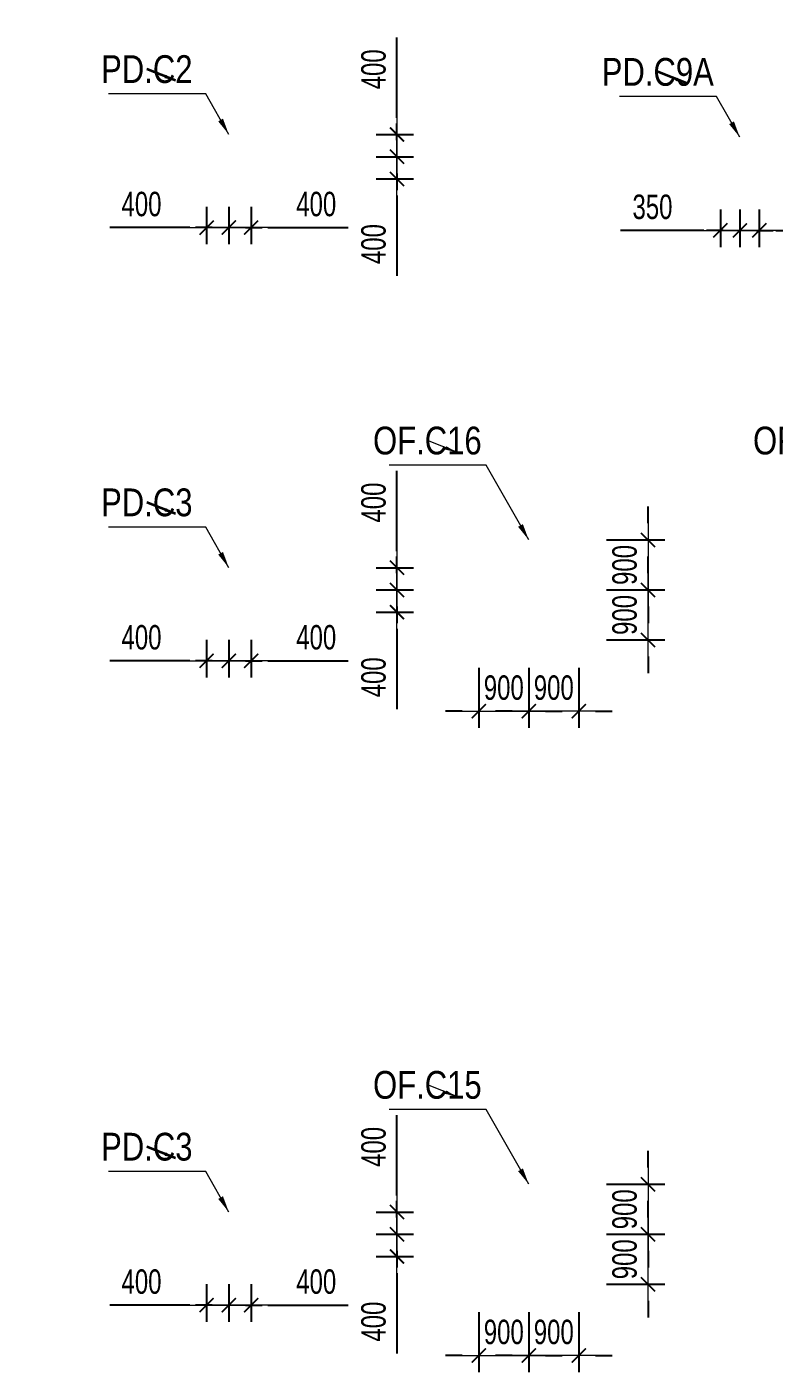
# Model space of a CAD drawing. Header units: millimetres. Extents: x -259680 to 286077, y -1281 to 94455.
# Drawn here: x 22364 to 35817, y 49719 to 73937 of the extents above; entities that cross this region are included whole.
import ezdxf
from ezdxf.enums import TextEntityAlignment as Align

# ---------------------------------------------------------------- set-up
doc = ezdxf.new("R2010")
doc.units = ezdxf.units.MM
doc.layers.get('0').update_dxf_attribs({"lineweight": 20})
doc.layers.get('Defpoints').update_dxf_attribs({"color": 151, "lineweight": 9})
for name, color, linetype, lineweight in [('$0$C1', 20, 'Continuous', 35), ('$1$NDC_S_ANNO', 7, 'Continuous', 20), ('$1$NDC_S_DIM', 1, 'Continuous', 15), ('$1$NDC_S_VN TEXT', 7, 'Continuous', 20), ('NDC_S_DIM', 1, 'Continuous', 15)]:
    doc.layers.add(name, color=color, linetype=linetype, lineweight=lineweight)
doc.styles.add('$1$NDC_DIM', font='', dxfattribs={"width": 0.75})
doc.styles.add('$2$ARIAL', font='arial.ttf', dxfattribs={"width": 0.8})
doc.styles.add('NDC_DIM', font='', dxfattribs={"width": 0.75})
doc.styles.get('$1$NDC_DIM').set_extended_font_data('Dotum')
doc.styles.get('NDC_DIM').set_extended_font_data('Dotum')
doc.dimstyles.new('$0$NDC_dim_150', dxfattribs={"dimscale": 150, "dimtxt": 2.2, "dimasz": 1.5, "dimexe": 1.5, "dimexo": 2.5, "dimgap": 1, "dimtad": 1, "dimdec": 0, "dimzin": 0, "dimdsep": 46, "dimtxsty": '$1$NDC_DIM', "dimblk": '$1$DIMMARK', "dimcen": 0.09, "dimdle": 1.2, "dimclrd": 1, "dimclre": 1, "dimclrt": 3, "dimadec": 0, "dimazin": 0, "dimtfac": 1, "dimtdec": 0, "dimtix": 1, "dimtofl": 0, "dimtmove": 0, "dimatfit": 3, "dimfxl": 6, "dimfxlon": 1, "dimtolj": 1, "dimtzin": 0, "dimarcsym": 0})
doc.dimstyles.new('$1$NDC_dim_iso', dxfattribs={"dimtxt": 2.2, "dimasz": 1, "dimexe": 1.5, "dimexo": 2.5, "dimgap": 1, "dimtad": 1, "dimdec": 0, "dimzin": 0, "dimdsep": 46, "dimtxsty": '$1$NDC_DIM', "dimblk": '$1$DIMMARK', "dimcen": 0.09, "dimdle": 1.2, "dimclrd": 1, "dimclre": 1, "dimclrt": 3, "dimadec": 0, "dimazin": 0, "dimtfac": 1, "dimtdec": 0, "dimtix": 1, "dimtofl": 0, "dimtmove": 0, "dimatfit": 3, "dimfxl": 6, "dimfxlon": 1, "dimtolj": 1, "dimtzin": 0, "dimarcsym": 0})
doc.dimstyles.new('NDC_dim_200', dxfattribs={"dimscale": 200, "dimtxt": 2.2, "dimasz": 1.5, "dimexe": 1.5, "dimexo": 2.5, "dimgap": 1, "dimtad": 1, "dimdec": 0, "dimzin": 0, "dimdsep": 46, "dimtxsty": 'NDC_DIM', "dimblk": 'DIMMARK', "dimcen": 0.09, "dimdle": 1.2, "dimclrd": 1, "dimclre": 1, "dimclrt": 3, "dimadec": 0, "dimazin": 0, "dimtfac": 1, "dimtdec": 0, "dimtix": 1, "dimtofl": 0, "dimtmove": 0, "dimatfit": 3, "dimfxl": 6, "dimfxlon": 1, "dimtolj": 1, "dimtzin": 0, "dimarcsym": 0})

# ---------------------------------------------------------------- blocks, each defined once
blk = doc.blocks.new('$1$DIMMARK')
at = {"layer": '$1$NDC_S_DIM', "color": 1}
blk.add_line((-1.5, 0), (1, 0), dxfattribs=at)
at = {"layer": '$1$NDC_S_DIM', "color": 2, "const_width": 0.1}
blk.add_lwpolyline([(-0.424, -0.424), (0.424, 0.424)], dxfattribs=at)
blk = doc.blocks.new('DIMMARK')
at = {"layer": 'NDC_S_DIM', "color": 1}
blk.add_line((-1.5, 0), (1, 0), dxfattribs=at)
at = {"layer": 'NDC_S_DIM', "color": 2, "const_width": 0.1}
blk.add_lwpolyline([(-0.424, -0.424), (0.424, 0.424)], dxfattribs=at)
blk = doc.blocks.new('*D245')
at = {"layer": 'Defpoints', "color": 0, "ltscale": 100, "transparency": 16777216}
for p in [(26000, 71200), (26400, 71200), (26400, 70324)]:
    blk.add_point(p, dxfattribs=at)
at = {"layer": 'NDC_S_DIM', "color": 1, "lineweight": -2, "ltscale": 100, "transparency": 16777216}
for p, q in [((26000, 70700), (26000, 70024)), ((26400, 70700), (26400, 70024)), ((25700, 70324), (25400, 70324)), ((26700, 70324), (28145, 70324))]:
    blk.add_line(p, q, dxfattribs=at)
at = {"layer": 'NDC_S_DIM', "color": 1, "lineweight": -2, "ltscale": 100, "transparency": 16777216, "xscale": 300, "yscale": 300, "zscale": 300}
blk.add_blockref('DIMMARK', (26000, 70324), dxfattribs=at)
at = {"layer": 'NDC_S_DIM', "color": 1, "lineweight": -2, "ltscale": 100, "transparency": 16777216, "xscale": 300, "yscale": 300, "zscale": 300, "rotation": 180}
blk.add_blockref('DIMMARK', (26400, 70324), dxfattribs=at)
at = {"layer": 'NDC_S_DIM', "color": 3, "ltscale": 100, "transparency": 16777216, "insert": (27573, 70745), "char_height": 440, "attachment_point": 5, "style": 'NDC_DIM'}
blk.add_mtext('\\A1;400', dxfattribs=at)
blk = doc.blocks.new('*D242')
at = {"layer": 'Defpoints', "color": 0, "ltscale": 100, "transparency": 16777216}
for p in [(25600, 71200), (26000, 71200), (26000, 70324)]:
    blk.add_point(p, dxfattribs=at)
at = {"layer": 'NDC_S_DIM', "color": 1, "lineweight": -2, "ltscale": 100, "transparency": 16777216}
for p, q in [((25600, 70700), (25600, 70024)), ((26000, 70700), (26000, 70024)), ((25300, 70324), (23855, 70324)), ((26300, 70324), (26600, 70324))]:
    blk.add_line(p, q, dxfattribs=at)
at = {"layer": 'NDC_S_DIM', "color": 1, "lineweight": -2, "ltscale": 100, "transparency": 16777216, "xscale": 300, "yscale": 300, "zscale": 300}
blk.add_blockref('DIMMARK', (25600, 70324), dxfattribs=at)
at = {"layer": 'NDC_S_DIM', "color": 1, "lineweight": -2, "ltscale": 100, "transparency": 16777216, "xscale": 300, "yscale": 300, "zscale": 300, "rotation": 180}
blk.add_blockref('DIMMARK', (26000, 70324), dxfattribs=at)
at = {"layer": 'NDC_S_DIM', "color": 3, "ltscale": 100, "transparency": 16777216, "insert": (24427, 70745), "char_height": 440, "attachment_point": 5, "style": 'NDC_DIM'}
blk.add_mtext('\\A1;400', dxfattribs=at)
blk = doc.blocks.new('*D243')
at = {"layer": 'Defpoints', "color": 0, "ltscale": 100, "transparency": 16777216}
for p in [(28151, 72000), (29027, 72000), (28151, 71600)]:
    blk.add_point(p, dxfattribs=at)
at = {"layer": 'NDC_S_DIM', "color": 1, "lineweight": -2, "ltscale": 100, "transparency": 16777216}
for p, q in [((29027, 72300), (29027, 73745)), ((28651, 72000), (29327, 72000)), ((28651, 71600), (29327, 71600)), ((29027, 71300), (29027, 71000))]:
    blk.add_line(p, q, dxfattribs=at)
at = {"layer": 'NDC_S_DIM', "color": 1, "lineweight": -2, "ltscale": 100, "transparency": 16777216, "xscale": 300, "yscale": 300, "zscale": 300}
for p, rotation in [((29027, 72000), 270), ((29027, 71600), 90)]:
    blk.add_blockref('DIMMARK', p, dxfattribs=dict(at, rotation=rotation))
at = {"layer": 'NDC_S_DIM', "color": 3, "ltscale": 100, "transparency": 16777216, "insert": (28606, 73173), "char_height": 440, "attachment_point": 5, "rotation": 90, "style": 'NDC_DIM'}
blk.add_mtext('\\A1;400', dxfattribs=at)
blk = doc.blocks.new('*D244')
at = {"layer": 'Defpoints', "color": 0, "ltscale": 100, "transparency": 16777216}
for p in [(28151, 71600), (29027, 71600), (28151, 71200)]:
    blk.add_point(p, dxfattribs=at)
at = {"layer": 'NDC_S_DIM', "color": 1, "lineweight": -2, "ltscale": 100, "transparency": 16777216}
for p, q in [((29027, 71900), (29027, 72200)), ((28651, 71600), (29327, 71600)), ((28651, 71200), (29327, 71200)), ((29027, 70900), (29027, 69455))]:
    blk.add_line(p, q, dxfattribs=at)
at = {"layer": 'NDC_S_DIM', "color": 1, "lineweight": -2, "ltscale": 100, "transparency": 16777216, "xscale": 300, "yscale": 300, "zscale": 300}
for p, rotation in [((29027, 71600), 270), ((29027, 71200), 90)]:
    blk.add_blockref('DIMMARK', p, dxfattribs=dict(at, rotation=rotation))
at = {"layer": 'NDC_S_DIM', "color": 3, "ltscale": 100, "transparency": 16777216, "insert": (28606, 70027), "char_height": 440, "attachment_point": 5, "rotation": 90, "style": 'NDC_DIM'}
blk.add_mtext('\\A1;400', dxfattribs=at)
blk = doc.blocks.new('*D257')
at = {"layer": 'Defpoints', "color": 0, "ltscale": 100, "transparency": 16777216}
for p in [(26000, 63400), (26400, 63400), (26400, 62524)]:
    blk.add_point(p, dxfattribs=at)
at = {"layer": 'NDC_S_DIM', "color": 1, "lineweight": -2, "ltscale": 100, "transparency": 16777216}
for p, q in [((26000, 62900), (26000, 62224)), ((26400, 62900), (26400, 62224)), ((25700, 62524), (25400, 62524)), ((26700, 62524), (28145, 62524))]:
    blk.add_line(p, q, dxfattribs=at)
at = {"layer": 'NDC_S_DIM', "color": 1, "lineweight": -2, "ltscale": 100, "transparency": 16777216, "xscale": 300, "yscale": 300, "zscale": 300}
blk.add_blockref('DIMMARK', (26000, 62524), dxfattribs=at)
at = {"layer": 'NDC_S_DIM', "color": 1, "lineweight": -2, "ltscale": 100, "transparency": 16777216, "xscale": 300, "yscale": 300, "zscale": 300, "rotation": 180}
blk.add_blockref('DIMMARK', (26400, 62524), dxfattribs=at)
at = {"layer": 'NDC_S_DIM', "color": 3, "ltscale": 100, "transparency": 16777216, "insert": (27573, 62945), "char_height": 440, "attachment_point": 5, "style": 'NDC_DIM'}
blk.add_mtext('\\A1;400', dxfattribs=at)
blk = doc.blocks.new('*D254')
at = {"layer": 'Defpoints', "color": 0, "ltscale": 100, "transparency": 16777216}
for p in [(25600, 63400), (26000, 63400), (26000, 62524)]:
    blk.add_point(p, dxfattribs=at)
at = {"layer": 'NDC_S_DIM', "color": 1, "lineweight": -2, "ltscale": 100, "transparency": 16777216}
for p, q in [((25600, 62900), (25600, 62224)), ((26000, 62900), (26000, 62224)), ((25300, 62524), (23855, 62524)), ((26300, 62524), (26600, 62524))]:
    blk.add_line(p, q, dxfattribs=at)
at = {"layer": 'NDC_S_DIM', "color": 1, "lineweight": -2, "ltscale": 100, "transparency": 16777216, "xscale": 300, "yscale": 300, "zscale": 300}
blk.add_blockref('DIMMARK', (25600, 62524), dxfattribs=at)
at = {"layer": 'NDC_S_DIM', "color": 1, "lineweight": -2, "ltscale": 100, "transparency": 16777216, "xscale": 300, "yscale": 300, "zscale": 300, "rotation": 180}
blk.add_blockref('DIMMARK', (26000, 62524), dxfattribs=at)
at = {"layer": 'NDC_S_DIM', "color": 3, "ltscale": 100, "transparency": 16777216, "insert": (24427, 62945), "char_height": 440, "attachment_point": 5, "style": 'NDC_DIM'}
blk.add_mtext('\\A1;400', dxfattribs=at)
blk = doc.blocks.new('*D255')
at = {"layer": 'Defpoints', "color": 0, "ltscale": 100, "transparency": 16777216}
for p in [(28151, 64200), (29027, 64200), (28151, 63800)]:
    blk.add_point(p, dxfattribs=at)
at = {"layer": 'NDC_S_DIM', "color": 1, "lineweight": -2, "ltscale": 100, "transparency": 16777216}
for p, q in [((29027, 64500), (29027, 65945)), ((28651, 64200), (29327, 64200)), ((28651, 63800), (29327, 63800)), ((29027, 63500), (29027, 63200))]:
    blk.add_line(p, q, dxfattribs=at)
at = {"layer": 'NDC_S_DIM', "color": 1, "lineweight": -2, "ltscale": 100, "transparency": 16777216, "xscale": 300, "yscale": 300, "zscale": 300}
for p, rotation in [((29027, 64200), 270), ((29027, 63800), 90)]:
    blk.add_blockref('DIMMARK', p, dxfattribs=dict(at, rotation=rotation))
at = {"layer": 'NDC_S_DIM', "color": 3, "ltscale": 100, "transparency": 16777216, "insert": (28606, 65373), "char_height": 440, "attachment_point": 5, "rotation": 90, "style": 'NDC_DIM'}
blk.add_mtext('\\A1;400', dxfattribs=at)
blk = doc.blocks.new('*D256')
at = {"layer": 'Defpoints', "color": 0, "ltscale": 100, "transparency": 16777216}
for p in [(28151, 63800), (29027, 63800), (28151, 63400)]:
    blk.add_point(p, dxfattribs=at)
at = {"layer": 'NDC_S_DIM', "color": 1, "lineweight": -2, "ltscale": 100, "transparency": 16777216}
for p, q in [((29027, 64100), (29027, 64400)), ((28651, 63800), (29327, 63800)), ((28651, 63400), (29327, 63400)), ((29027, 63100), (29027, 61655))]:
    blk.add_line(p, q, dxfattribs=at)
at = {"layer": 'NDC_S_DIM', "color": 1, "lineweight": -2, "ltscale": 100, "transparency": 16777216, "xscale": 300, "yscale": 300, "zscale": 300}
for p, rotation in [((29027, 63800), 270), ((29027, 63400), 90)]:
    blk.add_blockref('DIMMARK', p, dxfattribs=dict(at, rotation=rotation))
at = {"layer": 'NDC_S_DIM', "color": 3, "ltscale": 100, "transparency": 16777216, "insert": (28606, 62227), "char_height": 440, "attachment_point": 5, "rotation": 90, "style": 'NDC_DIM'}
blk.add_mtext('\\A1;400', dxfattribs=at)
blk = doc.blocks.new('*D269')
at = {"layer": 'Defpoints', "color": 0, "ltscale": 100, "transparency": 16777216}
for p in [(26000, 51800), (26400, 51800), (26400, 50924)]:
    blk.add_point(p, dxfattribs=at)
at = {"layer": 'NDC_S_DIM', "color": 1, "lineweight": -2, "ltscale": 100, "transparency": 16777216}
for p, q in [((26000, 51300), (26000, 50624)), ((26400, 51300), (26400, 50624)), ((25700, 50924), (25400, 50924)), ((26700, 50924), (28145, 50924))]:
    blk.add_line(p, q, dxfattribs=at)
at = {"layer": 'NDC_S_DIM', "color": 1, "lineweight": -2, "ltscale": 100, "transparency": 16777216, "xscale": 300, "yscale": 300, "zscale": 300}
blk.add_blockref('DIMMARK', (26000, 50924), dxfattribs=at)
at = {"layer": 'NDC_S_DIM', "color": 1, "lineweight": -2, "ltscale": 100, "transparency": 16777216, "xscale": 300, "yscale": 300, "zscale": 300, "rotation": 180}
blk.add_blockref('DIMMARK', (26400, 50924), dxfattribs=at)
at = {"layer": 'NDC_S_DIM', "color": 3, "ltscale": 100, "transparency": 16777216, "insert": (27573, 51345), "char_height": 440, "attachment_point": 5, "style": 'NDC_DIM'}
blk.add_mtext('\\A1;400', dxfattribs=at)
blk = doc.blocks.new('*D266')
at = {"layer": 'Defpoints', "color": 0, "ltscale": 100, "transparency": 16777216}
for p in [(25600, 51800), (26000, 51800), (26000, 50924)]:
    blk.add_point(p, dxfattribs=at)
at = {"layer": 'NDC_S_DIM', "color": 1, "lineweight": -2, "ltscale": 100, "transparency": 16777216}
for p, q in [((25600, 51300), (25600, 50624)), ((26000, 51300), (26000, 50624)), ((25300, 50924), (23855, 50924)), ((26300, 50924), (26600, 50924))]:
    blk.add_line(p, q, dxfattribs=at)
at = {"layer": 'NDC_S_DIM', "color": 1, "lineweight": -2, "ltscale": 100, "transparency": 16777216, "xscale": 300, "yscale": 300, "zscale": 300}
blk.add_blockref('DIMMARK', (25600, 50924), dxfattribs=at)
at = {"layer": 'NDC_S_DIM', "color": 1, "lineweight": -2, "ltscale": 100, "transparency": 16777216, "xscale": 300, "yscale": 300, "zscale": 300, "rotation": 180}
blk.add_blockref('DIMMARK', (26000, 50924), dxfattribs=at)
at = {"layer": 'NDC_S_DIM', "color": 3, "ltscale": 100, "transparency": 16777216, "insert": (24427, 51345), "char_height": 440, "attachment_point": 5, "style": 'NDC_DIM'}
blk.add_mtext('\\A1;400', dxfattribs=at)
blk = doc.blocks.new('*D267')
at = {"layer": 'Defpoints', "color": 0, "ltscale": 100, "transparency": 16777216}
for p in [(28151, 52600), (29027, 52600), (28151, 52200)]:
    blk.add_point(p, dxfattribs=at)
at = {"layer": 'NDC_S_DIM', "color": 1, "lineweight": -2, "ltscale": 100, "transparency": 16777216}
for p, q in [((29027, 52900), (29027, 54345)), ((28651, 52600), (29327, 52600)), ((28651, 52200), (29327, 52200)), ((29027, 51900), (29027, 51600))]:
    blk.add_line(p, q, dxfattribs=at)
at = {"layer": 'NDC_S_DIM', "color": 1, "lineweight": -2, "ltscale": 100, "transparency": 16777216, "xscale": 300, "yscale": 300, "zscale": 300}
for p, rotation in [((29027, 52600), 270), ((29027, 52200), 90)]:
    blk.add_blockref('DIMMARK', p, dxfattribs=dict(at, rotation=rotation))
at = {"layer": 'NDC_S_DIM', "color": 3, "ltscale": 100, "transparency": 16777216, "insert": (28606, 53773), "char_height": 440, "attachment_point": 5, "rotation": 90, "style": 'NDC_DIM'}
blk.add_mtext('\\A1;400', dxfattribs=at)
blk = doc.blocks.new('*D268')
at = {"layer": 'Defpoints', "color": 0, "ltscale": 100, "transparency": 16777216}
for p in [(28151, 52200), (29027, 52200), (28151, 51800)]:
    blk.add_point(p, dxfattribs=at)
at = {"layer": 'NDC_S_DIM', "color": 1, "lineweight": -2, "ltscale": 100, "transparency": 16777216}
for p, q in [((29027, 52500), (29027, 52800)), ((28651, 52200), (29327, 52200)), ((28651, 51800), (29327, 51800)), ((29027, 51500), (29027, 50055))]:
    blk.add_line(p, q, dxfattribs=at)
at = {"layer": 'NDC_S_DIM', "color": 1, "lineweight": -2, "ltscale": 100, "transparency": 16777216, "xscale": 300, "yscale": 300, "zscale": 300}
for p, rotation in [((29027, 52200), 270), ((29027, 51800), 90)]:
    blk.add_blockref('DIMMARK', p, dxfattribs=dict(at, rotation=rotation))
at = {"layer": 'NDC_S_DIM', "color": 3, "ltscale": 100, "transparency": 16777216, "insert": (28606, 50627), "char_height": 440, "attachment_point": 5, "rotation": 90, "style": 'NDC_DIM'}
blk.add_mtext('\\A1;400', dxfattribs=at)
blk = doc.blocks.new('*D612')
at = {"layer": 'Defpoints', "color": 0, "ltscale": 100, "transparency": 16777216}
for p in [(35200, 71150), (35550, 71150), (35550, 70274)]:
    blk.add_point(p, dxfattribs=at)
at = {"layer": 'NDC_S_DIM', "color": 1, "lineweight": -2, "ltscale": 100, "transparency": 16777216}
for p, q in [((35200, 70650), (35200, 69974)), ((35550, 70650), (35550, 69974)), ((34900, 70274), (34600, 70274)), ((35850, 70274), (37346, 70274))]:
    blk.add_line(p, q, dxfattribs=at)
at = {"layer": 'NDC_S_DIM', "color": 1, "lineweight": -2, "ltscale": 100, "transparency": 16777216, "xscale": 300, "yscale": 300, "zscale": 300}
blk.add_blockref('DIMMARK', (35200, 70274), dxfattribs=at)
at = {"layer": 'NDC_S_DIM', "color": 1, "lineweight": -2, "ltscale": 100, "transparency": 16777216, "xscale": 300, "yscale": 300, "zscale": 300, "rotation": 180}
blk.add_blockref('DIMMARK', (35550, 70274), dxfattribs=at)
at = {"layer": 'NDC_S_DIM', "color": 3, "ltscale": 100, "transparency": 16777216, "insert": (36773, 70695), "char_height": 440, "attachment_point": 5, "style": 'NDC_DIM'}
blk.add_mtext('\\A1;350', dxfattribs=at)
blk = doc.blocks.new('*D613')
at = {"layer": 'Defpoints', "color": 0, "ltscale": 100, "transparency": 16777216}
for p in [(34850, 71150), (35200, 71150), (35200, 70274)]:
    blk.add_point(p, dxfattribs=at)
at = {"layer": 'NDC_S_DIM', "color": 1, "lineweight": -2, "ltscale": 100, "transparency": 16777216}
for p, q in [((34850, 70650), (34850, 69974)), ((35200, 70650), (35200, 69974)), ((34550, 70274), (33054, 70274)), ((35500, 70274), (35800, 70274))]:
    blk.add_line(p, q, dxfattribs=at)
at = {"layer": 'NDC_S_DIM', "color": 1, "lineweight": -2, "ltscale": 100, "transparency": 16777216, "xscale": 300, "yscale": 300, "zscale": 300}
blk.add_blockref('DIMMARK', (34850, 70274), dxfattribs=at)
at = {"layer": 'NDC_S_DIM', "color": 1, "lineweight": -2, "ltscale": 100, "transparency": 16777216, "xscale": 300, "yscale": 300, "zscale": 300, "rotation": 180}
blk.add_blockref('DIMMARK', (35200, 70274), dxfattribs=at)
at = {"layer": 'NDC_S_DIM', "color": 3, "ltscale": 100, "transparency": 16777216, "insert": (33627, 70695), "char_height": 440, "attachment_point": 5, "style": 'NDC_DIM'}
blk.add_mtext('\\A1;350', dxfattribs=at)
blk = doc.blocks.new('*D636')
at = {"layer": 'Defpoints', "color": 0, "ltscale": 100, "transparency": 16777216}
for p in [(30500, 62900), (31400, 62900), (31400, 61619)]:
    blk.add_point(p, dxfattribs=at)
at = {"layer": 'NDC_S_DIM', "color": 1, "lineweight": -2, "ltscale": 100, "transparency": 16777216}
for p, q in [((30500, 62400), (30500, 61319)), ((31400, 62400), (31400, 61319)), ((30200, 61619), (29900, 61619)), ((31700, 61619), (32000, 61619))]:
    blk.add_line(p, q, dxfattribs=at)
at = {"layer": 'NDC_S_DIM', "color": 1, "lineweight": -2, "ltscale": 100, "transparency": 16777216, "xscale": 300, "yscale": 300, "zscale": 300}
blk.add_blockref('DIMMARK', (30500, 61619), dxfattribs=at)
at = {"layer": 'NDC_S_DIM', "color": 1, "lineweight": -2, "ltscale": 100, "transparency": 16777216, "xscale": 300, "yscale": 300, "zscale": 300, "rotation": 180}
blk.add_blockref('DIMMARK', (31400, 61619), dxfattribs=at)
at = {"layer": 'NDC_S_DIM', "color": 3, "ltscale": 100, "transparency": 16777216, "insert": (30950, 62039), "char_height": 440, "attachment_point": 5, "style": 'NDC_DIM'}
blk.add_mtext('\\A1;900', dxfattribs=at)
blk = doc.blocks.new('*D637')
at = {"layer": 'Defpoints', "color": 0, "ltscale": 100, "transparency": 16777216}
for p in [(31400, 62900), (32300, 62900), (32300, 61619)]:
    blk.add_point(p, dxfattribs=at)
at = {"layer": 'NDC_S_DIM', "color": 1, "lineweight": -2, "ltscale": 100, "transparency": 16777216}
for p, q in [((31400, 62400), (31400, 61319)), ((32300, 62400), (32300, 61319)), ((31100, 61619), (30800, 61619)), ((32600, 61619), (32900, 61619))]:
    blk.add_line(p, q, dxfattribs=at)
at = {"layer": 'NDC_S_DIM', "color": 1, "lineweight": -2, "ltscale": 100, "transparency": 16777216, "xscale": 300, "yscale": 300, "zscale": 300}
blk.add_blockref('DIMMARK', (31400, 61619), dxfattribs=at)
at = {"layer": 'NDC_S_DIM', "color": 1, "lineweight": -2, "ltscale": 100, "transparency": 16777216, "xscale": 300, "yscale": 300, "zscale": 300, "rotation": 180}
blk.add_blockref('DIMMARK', (32300, 61619), dxfattribs=at)
at = {"layer": 'NDC_S_DIM', "color": 3, "ltscale": 100, "transparency": 16777216, "insert": (31850, 62039), "char_height": 440, "attachment_point": 5, "style": 'NDC_DIM'}
blk.add_mtext('\\A1;900', dxfattribs=at)
blk = doc.blocks.new('*D638')
at = {"layer": 'Defpoints', "color": 0, "ltscale": 100, "transparency": 16777216}
for p in [(32300, 64700), (33547, 64700), (32300, 63800)]:
    blk.add_point(p, dxfattribs=at)
at = {"layer": 'NDC_S_DIM', "color": 1, "lineweight": -2, "ltscale": 100, "transparency": 16777216}
for p, q in [((33547, 65000), (33547, 65300)), ((32800, 64700), (33847, 64700)), ((32800, 63800), (33847, 63800)), ((33547, 63500), (33547, 63200))]:
    blk.add_line(p, q, dxfattribs=at)
at = {"layer": 'NDC_S_DIM', "color": 1, "lineweight": -2, "ltscale": 100, "transparency": 16777216, "xscale": 300, "yscale": 300, "zscale": 300}
for p, rotation in [((33547, 64700), 270), ((33547, 63800), 90)]:
    blk.add_blockref('DIMMARK', p, dxfattribs=dict(at, rotation=rotation))
at = {"layer": 'NDC_S_DIM', "color": 3, "ltscale": 100, "transparency": 16777216, "insert": (33126, 64250), "char_height": 440, "attachment_point": 5, "rotation": 90, "style": 'NDC_DIM'}
blk.add_mtext('\\A1;900', dxfattribs=at)
blk = doc.blocks.new('*D639')
at = {"layer": 'Defpoints', "color": 0, "ltscale": 100, "transparency": 16777216}
for p in [(32300, 63800), (32300, 62900), (33547, 62900)]:
    blk.add_point(p, dxfattribs=at)
at = {"layer": 'NDC_S_DIM', "color": 1, "lineweight": -2, "ltscale": 100, "transparency": 16777216}
for p, q in [((33547, 64100), (33547, 64400)), ((32800, 63800), (33847, 63800)), ((32800, 62900), (33847, 62900)), ((33547, 62600), (33547, 62300))]:
    blk.add_line(p, q, dxfattribs=at)
at = {"layer": 'NDC_S_DIM', "color": 1, "lineweight": -2, "ltscale": 100, "transparency": 16777216, "xscale": 300, "yscale": 300, "zscale": 300}
for p, rotation in [((33547, 63800), 270), ((33547, 62900), 90)]:
    blk.add_blockref('DIMMARK', p, dxfattribs=dict(at, rotation=rotation))
at = {"layer": 'NDC_S_DIM', "color": 3, "ltscale": 100, "transparency": 16777216, "insert": (33126, 63350), "char_height": 440, "attachment_point": 5, "rotation": 90, "style": 'NDC_DIM'}
blk.add_mtext('\\A1;900', dxfattribs=at)
blk = doc.blocks.new('*D654')
at = {"layer": 'Defpoints', "color": 0, "ltscale": 100, "transparency": 16777216}
for p in [(30500, 51300), (31400, 51300), (31400, 50019)]:
    blk.add_point(p, dxfattribs=at)
at = {"layer": 'NDC_S_DIM', "color": 1, "lineweight": -2, "ltscale": 100, "transparency": 16777216}
for p, q in [((30500, 50800), (30500, 49719)), ((31400, 50800), (31400, 49719)), ((30200, 50019), (29900, 50019)), ((31700, 50019), (32000, 50019))]:
    blk.add_line(p, q, dxfattribs=at)
at = {"layer": 'NDC_S_DIM', "color": 1, "lineweight": -2, "ltscale": 100, "transparency": 16777216, "xscale": 300, "yscale": 300, "zscale": 300}
blk.add_blockref('DIMMARK', (30500, 50019), dxfattribs=at)
at = {"layer": 'NDC_S_DIM', "color": 1, "lineweight": -2, "ltscale": 100, "transparency": 16777216, "xscale": 300, "yscale": 300, "zscale": 300, "rotation": 180}
blk.add_blockref('DIMMARK', (31400, 50019), dxfattribs=at)
at = {"layer": 'NDC_S_DIM', "color": 3, "ltscale": 100, "transparency": 16777216, "insert": (30950, 50439), "char_height": 440, "attachment_point": 5, "style": 'NDC_DIM'}
blk.add_mtext('\\A1;900', dxfattribs=at)
blk = doc.blocks.new('*D655')
at = {"layer": 'Defpoints', "color": 0, "ltscale": 100, "transparency": 16777216}
for p in [(31400, 51300), (32300, 51300), (32300, 50019)]:
    blk.add_point(p, dxfattribs=at)
at = {"layer": 'NDC_S_DIM', "color": 1, "lineweight": -2, "ltscale": 100, "transparency": 16777216}
for p, q in [((31400, 50800), (31400, 49719)), ((32300, 50800), (32300, 49719)), ((31100, 50019), (30800, 50019)), ((32600, 50019), (32900, 50019))]:
    blk.add_line(p, q, dxfattribs=at)
at = {"layer": 'NDC_S_DIM', "color": 1, "lineweight": -2, "ltscale": 100, "transparency": 16777216, "xscale": 300, "yscale": 300, "zscale": 300}
blk.add_blockref('DIMMARK', (31400, 50019), dxfattribs=at)
at = {"layer": 'NDC_S_DIM', "color": 1, "lineweight": -2, "ltscale": 100, "transparency": 16777216, "xscale": 300, "yscale": 300, "zscale": 300, "rotation": 180}
blk.add_blockref('DIMMARK', (32300, 50019), dxfattribs=at)
at = {"layer": 'NDC_S_DIM', "color": 3, "ltscale": 100, "transparency": 16777216, "insert": (31850, 50439), "char_height": 440, "attachment_point": 5, "style": 'NDC_DIM'}
blk.add_mtext('\\A1;900', dxfattribs=at)
blk = doc.blocks.new('*D656')
at = {"layer": 'Defpoints', "color": 0, "ltscale": 100, "transparency": 16777216}
for p in [(32300, 52200), (32300, 51300), (33547, 51300)]:
    blk.add_point(p, dxfattribs=at)
at = {"layer": 'NDC_S_DIM', "color": 1, "lineweight": -2, "ltscale": 100, "transparency": 16777216}
for p, q in [((33547, 52500), (33547, 52800)), ((32800, 52200), (33847, 52200)), ((32800, 51300), (33847, 51300)), ((33547, 51000), (33547, 50700))]:
    blk.add_line(p, q, dxfattribs=at)
at = {"layer": 'NDC_S_DIM', "color": 1, "lineweight": -2, "ltscale": 100, "transparency": 16777216, "xscale": 300, "yscale": 300, "zscale": 300}
for p, rotation in [((33547, 52200), 270), ((33547, 51300), 90)]:
    blk.add_blockref('DIMMARK', p, dxfattribs=dict(at, rotation=rotation))
at = {"layer": 'NDC_S_DIM', "color": 3, "ltscale": 100, "transparency": 16777216, "insert": (33126, 51750), "char_height": 440, "attachment_point": 5, "rotation": 90, "style": 'NDC_DIM'}
blk.add_mtext('\\A1;900', dxfattribs=at)
blk = doc.blocks.new('*D657')
at = {"layer": 'Defpoints', "color": 0, "ltscale": 100, "transparency": 16777216}
for p in [(32300, 53100), (33547, 53100), (32300, 52200)]:
    blk.add_point(p, dxfattribs=at)
at = {"layer": 'NDC_S_DIM', "color": 1, "lineweight": -2, "ltscale": 100, "transparency": 16777216}
for p, q in [((33547, 53400), (33547, 53700)), ((32800, 53100), (33847, 53100)), ((32800, 52200), (33847, 52200)), ((33547, 51900), (33547, 51600))]:
    blk.add_line(p, q, dxfattribs=at)
at = {"layer": 'NDC_S_DIM', "color": 1, "lineweight": -2, "ltscale": 100, "transparency": 16777216, "xscale": 300, "yscale": 300, "zscale": 300}
for p, rotation in [((33547, 53100), 270), ((33547, 52200), 90)]:
    blk.add_blockref('DIMMARK', p, dxfattribs=dict(at, rotation=rotation))
at = {"layer": 'NDC_S_DIM', "color": 3, "ltscale": 100, "transparency": 16777216, "insert": (33126, 52650), "char_height": 440, "attachment_point": 5, "rotation": 90, "style": 'NDC_DIM'}
blk.add_mtext('\\A1;900', dxfattribs=at)
blk = doc.blocks.new('*U220')
at = {"layer": '$1$NDC_S_ANNO', "ltscale": 0.8, "style": '$2$ARIAL', "width": 0.8, "flags": 1}
blk.add_attdef('CHU_THICH', text='', height=2.5, dxfattribs=at).set_placement((0, 0), align=Align.MIDDLE_CENTER)
at = {"layer": '$1$NDC_S_ANNO', "ltscale": 0.8, "style": '$2$ARIAL', "width": 0.8}
blk.add_attdef('TEN', text='', height=2.5, dxfattribs=at).set_placement((-2.58, 1.03), align=Align.MIDDLE_CENTER)
at = {"layer": 'Defpoints'}
blk.add_leader([(0, 0), (-2.58, 1.03)], dimstyle='$1$NDC_dim_iso', override={"dimgap": 0.625, "dimtad": 0}, dxfattribs=at)
blk = doc.blocks.new('$0$co t check')
at = {"layer": '$0$C1', "xscale": 200, "yscale": 200, "zscale": 200}
for p, values in [((22998, 72971), {'TEN': 'PD.C2'}), ((32198, 72921), {'TEN': 'PD.C9A'}), ((22998, 65171), {'TEN': 'PD.C3'}), ((22998, 53571), {'TEN': 'PD.C3'})]:
    blk.add_blockref('*U220', p, dxfattribs=at).add_auto_attribs(values)
at = {"layer": '$1$NDC_S_VN TEXT', "xscale": 200, "yscale": 200, "zscale": 200}
for p, values in [((28049, 66284), {'TEN': 'OF.C16'}), ((28049, 54684), {'TEN': 'OF.C15'})]:
    blk.add_blockref('*U220', p, dxfattribs=at).add_auto_attribs(values)
at = {"layer": '$1$NDC_S_VN TEXT', "color": 2, "true_color": 0xf1eb1f, "xscale": 200, "yscale": 200, "zscale": 200}
blk.add_blockref('*U220', (34999, 66284), dxfattribs=at).add_auto_attribs({'TEN': 'OF.CW6'})
at = {"layer": '$0$C1'}
for points in [[(23959, 72000), (23542, 72732), (21793, 72732)], [(33159, 71950), (32742, 72682), (30993, 72682)], [(23959, 64200), (23542, 64932), (21793, 64932)], [(23959, 52600), (23542, 53332), (21793, 53332)]]:
    blk.add_leader(points, dimstyle='$0$NDC_dim_150', override={"dimasz": 2, "dimgap": 1, "dimtad": 0}, dxfattribs=at)
for points in [[(29359, 64700), (28593, 66045), (26843, 66045)], [(29359, 53100), (28593, 54445), (26843, 54445)]]:
    blk.add_leader(points, dimstyle='$0$NDC_dim_150', override={"dimasz": 2, "dimgap": 1, "dimtad": 0})

msp = doc.modelspace()

# ---------------------------------------------------------------- hatches: boundary and pattern name
at = {"layer": 'NDC_S_DIM', "ltscale": 100}
h = msp.add_hatch(dxfattribs=at)
h.set_pattern_fill('CROSS', color=256, scale=50)
h.paths.add_polyline_path([(87300, 89500), (87300, 71950), (63350, 71950), (63350, 66800), (44500, 66800), (44500, 64200), (3550, 64200), (3550, 89500)], flags=17)
h.paths.add_polyline_path([(87300, 89500), (87300, 71950), (63350, 71950), (63350, 66800), (44500, 66800), (44500, 64200), (3550, 64200), (3550, 89500)], flags=17)

# ---------------------------------------------------------------- block references
at = {"layer": '$1$NDC_S_DIM'}
msp.add_blockref('$0$co t check', (2040.6, 0), dxfattribs=at)

# ---------------------------------------------------------------- dimensions: what is measured, and where the dimension line sits
at = {"layer": 'NDC_S_DIM', "ltscale": 100}
for base, p1, p2, picture, middle in [((29026.7, 72000), (28151.2, 71600), (28151.2, 72000), '*D243', (29026.7, 73172.5)), ((29026.7, 71600), (28151.2, 71200), (28151.2, 71600), '*D244', (29026.7, 70027.5)), ((29026.7, 64200), (28151.2, 63800), (28151.2, 64200), '*D255', (29026.7, 65372.5)), ((29026.7, 63800), (28151.2, 63400), (28151.2, 63800), '*D256', (29026.7, 62227.5)), ((29026.7, 52600), (28151.2, 52200), (28151.2, 52600), '*D267', (29026.7, 53772.5)), ((29026.7, 52200), (28151.2, 51800), (28151.2, 52200), '*D268', (29026.7, 50627.5))]:
    dim = msp.add_linear_dim(base=base, p1=p1, p2=p2, angle=90, dimstyle='NDC_dim_200', dxfattribs=at)
    dim.commit()
    dim.dimension.update_dxf_attribs({"geometry": picture, "text_midpoint": middle, "dimtype": 160})
for base, p1, p2, picture, middle in [((26000, 70324.4), (25600, 71200), (26000, 71200), '*D242', (24427.5, 70324.4)), ((26400, 70324.4), (26000, 71200), (26400, 71200), '*D245', (27572.5, 70324.4)), ((35200, 70274.4), (34850, 71150), (35200, 71150), '*D613', (33627.5, 70274.4)), ((35550, 70274.4), (35200, 71150), (35550, 71150), '*D612', (36772.5, 70274.4)), ((26000, 62524.4), (25600, 63400), (26000, 63400), '*D254', (24427.5, 62524.4)), ((26400, 62524.4), (26000, 63400), (26400, 63400), '*D257', (27572.5, 62524.4)), ((26000, 50924.4), (25600, 51800), (26000, 51800), '*D266', (24427.5, 50924.4)), ((26400, 50924.4), (26000, 51800), (26400, 51800), '*D269', (27572.5, 50924.4))]:
    dim = msp.add_linear_dim(base=base, p1=p1, p2=p2, dimstyle='NDC_dim_200', dxfattribs=at)
    dim.commit()
    dim.dimension.update_dxf_attribs({"geometry": picture, "text_midpoint": middle, "dimtype": 160})
for base, p1, p2, angle, picture, middle in [((33546.6, 64700), (32300, 63800), (32300, 64700), 90, '*D638', (33126.3, 64250)), ((33546.6, 62900), (32300, 63800), (32300, 62900), 90, '*D639', (33126.3, 63350)), ((33546.6, 53100), (32300, 52200), (32300, 53100), 270, '*D657', (33126.3, 52650)), ((33546.6, 51300), (32300, 52200), (32300, 51300), 90, '*D656', (33126.3, 51750))]:
    dim = msp.add_linear_dim(base=base, p1=p1, p2=p2, angle=angle, dimstyle='NDC_dim_200', dxfattribs=at)
    dim.commit()
    dim.dimension.update_dxf_attribs({"geometry": picture, "text_midpoint": middle})
for base, p1, p2, picture, middle in [((31400, 61618.6), (30500, 62900), (31400, 62900), '*D636', (30950, 62038.9)), ((32300, 61618.6), (31400, 62900), (32300, 62900), '*D637', (31850, 62038.9)), ((31400, 50018.6), (30500, 51300), (31400, 51300), '*D654', (30950, 50438.9)), ((32300, 50018.6), (31400, 51300), (32300, 51300), '*D655', (31850, 50438.9))]:
    dim = msp.add_linear_dim(base=base, p1=p1, p2=p2, dimstyle='NDC_dim_200', dxfattribs=at)
    dim.commit()
    dim.dimension.update_dxf_attribs({"geometry": picture, "text_midpoint": middle})

doc.saveas('drawing.dxf')
